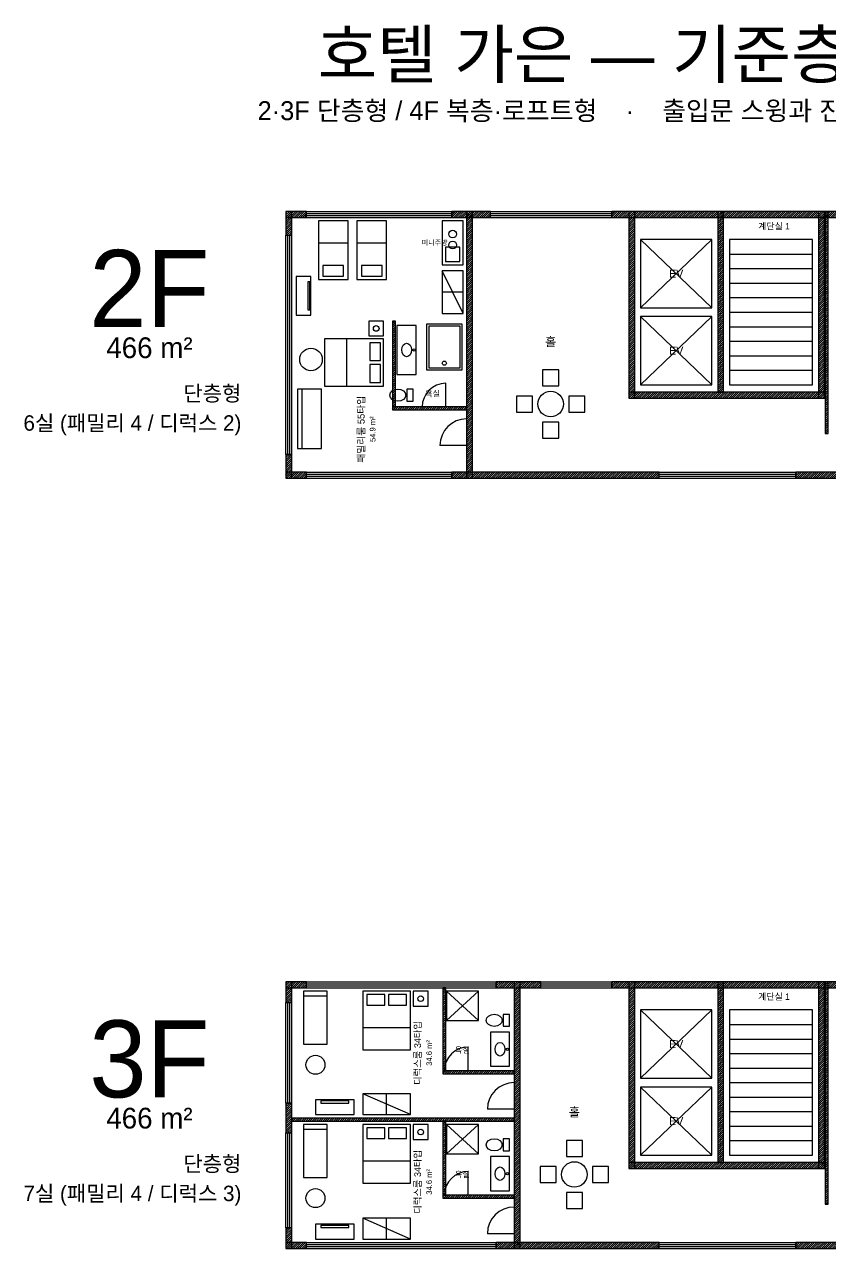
# Model space of a CAD drawing. Header units: millimetres. Extents: x -12464 to 45620, y -64650 to 22809.
# Drawn here: x -8815 to 18375, y -18500 to 22809 of the extents above; entities that cross this region are included whole.
import ezdxf
from ezdxf.enums import TextEntityAlignment as Align

# ---------------------------------------------------------------- set-up
doc = ezdxf.new("R2010")
doc.units = ezdxf.units.MM
for name, color, linetype in [('0CONC', 7, 'Continuous'), ('0TEXT', 7, 'Continuous'), ('0WIN', 4, 'Continuous'), ('DOOR', 2, 'Continuous'), ('FUR', 3, 'Continuous'), ('STAIR', 2, 'Continuous'), ('TOIL', 5, 'Continuous'), ('해치벽체', 8, 'Continuous')]:
    doc.layers.add(name, color=color, linetype=linetype)
doc.styles.add('KOR', font='Pretendard-Regular.ttf')

msp = doc.modelspace()

# ---------------------------------------------------------------- hatches: boundary and pattern name
at = {"layer": '해치벽체'}
h = msp.add_hatch(dxfattribs=at)
h.set_pattern_fill('ANSI31', color=8, scale=16)
h.paths.add_polyline_path([(0, 16300), (700, 16300), (700, 16500), (0, 16500)])
h = msp.add_hatch(dxfattribs=at)
h.set_pattern_fill('ANSI31', color=8, scale=16)
h.paths.add_polyline_path([(0, 15700), (200, 15700), (200, 16500), (0, 16500)])
h = msp.add_hatch(dxfattribs=at)
h.set_pattern_fill('ANSI31', color=8, scale=16)
h.paths.add_polyline_path([(5600, 16300), (6900, 16300), (6900, 16500), (5600, 16500)])
h = msp.add_hatch(dxfattribs=at)
h.set_pattern_fill('ANSI31', color=8, scale=16)
h.paths.add_polyline_path([(6100, 7500), (6300, 7500), (6300, 16500), (6100, 16500)])
h = msp.add_hatch(dxfattribs=at)
h.set_pattern_fill('ANSI31', color=8, scale=16)
h.paths.add_polyline_path([(11000, 16300), (21500, 16300), (21500, 16500), (11000, 16500)])
h = msp.add_hatch(dxfattribs=at)
h.set_pattern_fill('ANSI31', color=8, scale=16)
h.paths.add_polyline_path([(11570, 10200), (11770, 10200), (11770, 16500), (11570, 16500)])
h = msp.add_hatch(dxfattribs=at)
h.set_pattern_fill('ANSI31', color=8, scale=16)
h.paths.add_polyline_path([(14570, 10400), (14770, 10400), (14770, 16500), (14570, 16500)])
h = msp.add_hatch(dxfattribs=at)
h.set_pattern_fill('ANSI31', color=8, scale=16)
h.paths.add_polyline_path([(17970, 10200), (18170, 10200), (18170, 16500), (17970, 16500)])
h = msp.add_hatch(dxfattribs=at)
h.set_pattern_fill('ANSI31', color=8, scale=16)
h.paths.add_polyline_path([(18200, 9000), (18300, 9000), (18300, 16500), (18200, 16500)])
h = msp.add_hatch(dxfattribs=at)
h.set_pattern_fill('ANSI31', color=8, scale=16)
h.paths.add_polyline_path([(3600, 9900), (3700, 9900), (3700, 12800), (3600, 12800)])
h = msp.add_hatch(dxfattribs=at)
h.set_pattern_fill('ANSI31', color=8, scale=16)
h.paths.add_polyline_path([(11570, 10200), (18170, 10200), (18170, 10400), (11570, 10400)])
h = msp.add_hatch(dxfattribs=at)
h.set_pattern_fill('ANSI31', color=8, scale=16)
h.paths.add_polyline_path([(3600, 9800), (6100, 9800), (6100, 9900), (3600, 9900)])
h = msp.add_hatch(dxfattribs=at)
h.set_pattern_fill('ANSI31', color=8, scale=16)
h.paths.add_polyline_path([(0, 7500), (200, 7500), (200, 8300), (0, 8300)])
h = msp.add_hatch(dxfattribs=at)
h.set_pattern_fill('ANSI31', color=8, scale=16)
h.paths.add_polyline_path([(0, 7500), (700, 7500), (700, 7700), (0, 7700)])
h = msp.add_hatch(dxfattribs=at)
h.set_pattern_fill('ANSI31', color=8, scale=16)
h.paths.add_polyline_path([(5600, 7500), (12600, 7500), (12600, 7700), (5600, 7700)])
h = msp.add_hatch(dxfattribs=at)
h.set_pattern_fill('ANSI31', color=8, scale=16)
h.paths.add_polyline_path([(17200, 7500), (22200, 7500), (22200, 7700), (17200, 7700)])
h = msp.add_hatch(dxfattribs=at)
h.set_pattern_fill('ANSI31', color=8, scale=16)
h.paths.add_polyline_path([(0, -9700), (700, -9700), (700, -9500), (0, -9500)])
h = msp.add_hatch(dxfattribs=at)
h.set_pattern_fill('ANSI31', color=8, scale=16)
h.paths.add_polyline_path([(0, -10200), (200, -10200), (200, -9500), (0, -9500)])
h = msp.add_hatch(dxfattribs=at)
h.set_pattern_fill('ANSI31', color=8, scale=16)
h.paths.add_polyline_path([(7100, -9700), (8600, -9700), (8600, -9500), (7100, -9500)])
h = msp.add_hatch(dxfattribs=at)
h.set_pattern_fill('ANSI31', color=8, scale=16)
h.paths.add_polyline_path([(7701, -18500), (7901, -18500), (7901, -9500), (7701, -9500)])
h = msp.add_hatch(dxfattribs=at)
h.set_pattern_fill('ANSI31', color=8, scale=16)
h.paths.add_polyline_path([(11000, -9700), (21200, -9700), (21200, -9500), (11000, -9500)])
h = msp.add_hatch(dxfattribs=at)
h.set_pattern_fill('ANSI31', color=8, scale=16)
h.paths.add_polyline_path([(11570, -15800), (11770, -15800), (11770, -9500), (11570, -9500)])
h = msp.add_hatch(dxfattribs=at)
h.set_pattern_fill('ANSI31', color=8, scale=16)
h.paths.add_polyline_path([(14570, -15600), (14770, -15600), (14770, -9500), (14570, -9500)])
h = msp.add_hatch(dxfattribs=at)
h.set_pattern_fill('ANSI31', color=8, scale=16)
h.paths.add_polyline_path([(17970, -15800), (18170, -15800), (18170, -9500), (17970, -9500)])
h = msp.add_hatch(dxfattribs=at)
h.set_pattern_fill('ANSI31', color=8, scale=16)
h.paths.add_polyline_path([(18200, -17000), (18300, -17000), (18300, -9500), (18200, -9500)])
h = msp.add_hatch(dxfattribs=at)
h.set_pattern_fill('ANSI31', color=8, scale=16)
h.paths.add_polyline_path([(5301, -12500), (5401, -12500), (5401, -9700), (5301, -9700)])
h = msp.add_hatch(dxfattribs=at)
h.set_pattern_fill('ANSI31', color=8, scale=16)
h.paths.add_polyline_path([(5301, -12600), (7701, -12600), (7701, -12500), (5301, -12500)])
h = msp.add_hatch(dxfattribs=at)
h.set_pattern_fill('ANSI31', color=8, scale=16)
h.paths.add_polyline_path([(0, -14600), (200, -14600), (200, -13600), (0, -13600)])
h = msp.add_hatch(dxfattribs=at)
h.set_pattern_fill('ANSI31', color=8, scale=16)
h.paths.add_polyline_path([(200, -14200), (7701, -14200), (7701, -14100), (200, -14100)])
h = msp.add_hatch(dxfattribs=at)
h.set_pattern_fill('ANSI31', color=8, scale=16)
h.paths.add_polyline_path([(5301, -16700), (5401, -16700), (5401, -14200), (5301, -14200)])
h = msp.add_hatch(dxfattribs=at)
h.set_pattern_fill('ANSI31', color=8, scale=16)
h.paths.add_polyline_path([(11570, -15800), (18170, -15800), (18170, -15600), (11570, -15600)])
h = msp.add_hatch(dxfattribs=at)
h.set_pattern_fill('ANSI31', color=8, scale=16)
h.paths.add_polyline_path([(5301, -16800), (7701, -16800), (7701, -16700), (5301, -16700)])
h = msp.add_hatch(dxfattribs=at)
h.set_pattern_fill('ANSI31', color=8, scale=16)
h.paths.add_polyline_path([(0, -18500), (200, -18500), (200, -17800), (0, -17800)])
h = msp.add_hatch(dxfattribs=at)
h.set_pattern_fill('ANSI31', color=8, scale=16)
h.paths.add_polyline_path([(0, -18500), (700, -18500), (700, -18300), (0, -18300)])
h = msp.add_hatch(dxfattribs=at)
h.set_pattern_fill('ANSI31', color=8, scale=16)
h.paths.add_polyline_path([(7100, -18500), (12600, -18500), (12600, -18300), (7100, -18300)])
h = msp.add_hatch(dxfattribs=at)
h.set_pattern_fill('ANSI31', color=8, scale=16)
h.paths.add_polyline_path([(17200, -18500), (22200, -18500), (22200, -18300), (17200, -18300)])

# ---------------------------------------------------------------- linework, layer by layer
at = {"layer": '0CONC'}
for points in [[(0, 16300), (700, 16300), (700, 16500), (0, 16500)], [(0, 15700), (200, 15700), (200, 16500), (0, 16500)], [(5600, 16300), (6900, 16300), (6900, 16500), (5600, 16500)], [(6100, 7500), (6300, 7500), (6300, 16500), (6100, 16500)], [(11000, 16300), (21500, 16300), (21500, 16500), (11000, 16500)], [(11570, 10200), (11770, 10200), (11770, 16500), (11570, 16500)], [(14570, 10400), (14770, 10400), (14770, 16500), (14570, 16500)], [(17970, 10200), (18170, 10200), (18170, 16500), (17970, 16500)], [(18200, 9000), (18300, 9000), (18300, 16500), (18200, 16500)], [(3600, 9900), (3700, 9900), (3700, 12800), (3600, 12800)], [(11570, 10200), (18170, 10200), (18170, 10400), (11570, 10400)], [(3600, 9800), (6100, 9800), (6100, 9900), (3600, 9900)], [(0, 7500), (200, 7500), (200, 8300), (0, 8300)], [(0, 7500), (700, 7500), (700, 7700), (0, 7700)], [(5600, 7500), (12600, 7500), (12600, 7700), (5600, 7700)], [(17200, 7500), (22200, 7500), (22200, 7700), (17200, 7700)], [(0, -9700), (700, -9700), (700, -9500), (0, -9500)], [(0, -10200), (200, -10200), (200, -9500), (0, -9500)], [(7100, -9700), (8600, -9700), (8600, -9500), (7100, -9500)], [(7701, -18500), (7901, -18500), (7901, -9500), (7701, -9500)], [(11000, -9700), (21200, -9700), (21200, -9500), (11000, -9500)], [(11570, -15800), (11770, -15800), (11770, -9500), (11570, -9500)], [(14570, -15600), (14770, -15600), (14770, -9500), (14570, -9500)], [(17970, -15800), (18170, -15800), (18170, -9500), (17970, -9500)], [(18200, -17000), (18300, -17000), (18300, -9500), (18200, -9500)], [(5301, -12500), (5401, -12500), (5401, -9700), (5301, -9700)], [(5301, -12600), (7701, -12600), (7701, -12500), (5301, -12500)], [(0, -14600), (200, -14600), (200, -13600), (0, -13600)], [(200, -14200), (7701, -14200), (7701, -14100), (200, -14100)], [(5301, -16700), (5401, -16700), (5401, -14200), (5301, -14200)], [(11570, -15800), (18170, -15800), (18170, -15600), (11570, -15600)], [(5301, -16800), (7701, -16800), (7701, -16700), (5301, -16700)], [(0, -18500), (200, -18500), (200, -17800), (0, -17800)], [(0, -18500), (700, -18500), (700, -18300), (0, -18300)], [(7100, -18500), (12600, -18500), (12600, -18300), (7100, -18300)], [(17200, -18500), (22200, -18500), (22200, -18300), (17200, -18300)]]:
    msp.add_lwpolyline(points, close=True, dxfattribs=at)
at = {"layer": '0WIN'}
for p, q in [((700, 16500), (5600, 16500)), ((700, 16300), (700, 16500)), ((700, 16433.3), (5600, 16433.3)), ((700, 16366.7), (5600, 16366.7)), ((700, 16300), (5600, 16300)), ((5600, 16300), (5600, 16500)), ((6900, 16500), (11000, 16500)), ((6900, 16300), (6900, 16500)), ((6900, 16433.3), (11000, 16433.3)), ((6900, 16366.7), (11000, 16366.7)), ((6900, 16300), (11000, 16300)), ((11000, 16300), (11000, 16500)), ((0, 8300), (0, 15700)), ((0, 15700), (200, 15700)), ((66.7, 8300), (66.7, 15700)), ((133.3, 8300), (133.3, 15700)), ((200, 8300), (200, 15700)), ((0, 8300), (200, 8300)), ((700, 7700), (5600, 7700)), ((700, 7500), (700, 7700)), ((700, 7633.3), (5600, 7633.3)), ((700, 7566.7), (5600, 7566.7)), ((700, 7500), (5600, 7500)), ((5600, 7500), (5600, 7700)), ((12600, 7700), (17200, 7700)), ((12600, 7500), (12600, 7700)), ((12600, 7633.3), (17200, 7633.3)), ((12600, 7566.7), (17200, 7566.7)), ((12600, 7500), (17200, 7500)), ((17200, 7500), (17200, 7700)), ((700, -9500), (7100, -9500)), ((700, -9700), (700, -9500)), ((7100, -9700), (7100, -9500)), ((8600, -9500), (11000, -9500)), ((8600, -9700), (8600, -9500)), ((11000, -9700), (11000, -9500)), ((700, -9566.7), (7100, -9566.7)), ((700, -9633.3), (7100, -9633.3)), ((700, -9700), (7100, -9700)), ((8600, -9566.7), (11000, -9566.7)), ((8600, -9633.3), (11000, -9633.3)), ((8600, -9700), (11000, -9700)), ((0, -13600), (0, -10200)), ((0, -10200), (200, -10200)), ((66.7, -13600), (66.7, -10200)), ((133.3, -13600), (133.3, -10200)), ((200, -13600), (200, -10200)), ((0, -13600), (200, -13600)), ((0, -17800), (0, -14600)), ((0, -14600), (200, -14600)), ((66.7, -17800), (66.7, -14600)), ((133.3, -17800), (133.3, -14600)), ((200, -17800), (200, -14600)), ((0, -17800), (200, -17800)), ((700, -18300), (7100, -18300)), ((700, -18500), (700, -18300)), ((700, -18366.7), (7100, -18366.7)), ((700, -18433.3), (7100, -18433.3)), ((700, -18500), (7100, -18500)), ((7100, -18500), (7100, -18300)), ((12600, -18300), (17200, -18300)), ((12600, -18500), (12600, -18300)), ((12600, -18366.7), (17200, -18366.7)), ((12600, -18433.3), (17200, -18433.3)), ((12600, -18500), (17200, -18500)), ((17200, -18500), (17200, -18300))]:
    msp.add_line(p, q, dxfattribs=at)
at = {"layer": 'DOOR'}
for p, q in [((5400, 9900), (5400, 10700)), ((6100, 8600), (5200, 8600)), ((6151, -12500), (6151, -11700)), ((7701, -13800), (6801, -13800)), ((6151, -16700), (6151, -15900)), ((7701, -18000), (6801, -18000))]:
    msp.add_line(p, q, dxfattribs=at)
for centre, radius in [((5400, 9900), 800), ((6100, 8600), 900), ((6151, -12500), 800), ((7701, -13800), 900), ((6151, -16700), 800), ((7701, -18000), 900)]:
    msp.add_arc(centre, radius, 90, 180, dxfattribs=at)
at = {"layer": 'FUR'}
for p, q in [((2100, 15427.6), (1100, 15427.6)), ((3400, 15427.6), (2400, 15427.6)), ((11970, 13250), (14370, 15550)), ((11970, 15550), (14370, 13250)), ((5980, 13050), (5280, 14500)), ((5980, 13775), (5280, 13775)), ((11970, 10650), (14370, 12950)), ((11970, 12950), (14370, 10650)), ((2060, 10600), (2060, 12200)), ((11970, -12750), (14370, -10450)), ((11970, -10450), (14370, -12750)), ((4201, -11047.6), (2601, -11047.6)), ((11970, -15350), (14370, -13050)), ((11970, -13050), (14370, -15350)), ((4201, -13980), (2601, -13280)), ((3401, -13980), (3401, -13280)), ((4201, -15547.6), (2601, -15547.6)), ((4201, -18180), (2601, -17480)), ((3401, -18180), (3401, -17480))]:
    msp.add_line(p, q, dxfattribs=at)
for points in [[(1100, 14200), (2100, 14200), (2100, 16180), (1100, 16180)], [(2400, 14200), (3400, 14200), (3400, 16180), (2400, 16180)], [(5280, 14700), (5980, 14700), (5980, 16180), (5280, 16180)], [(11970, 13250), (14370, 13250), (14370, 15550), (11970, 15550)], [(1250, 14310), (1950, 14310), (1950, 14670), (1250, 14670)], [(2550, 14310), (3250, 14310), (3250, 14670), (2550, 14670)], [(5280, 13050), (5980, 13050), (5980, 14500), (5280, 14500)], [(350, 13000), (850, 13000), (850, 14300), (350, 14300)], [(740, 13180), (810, 13180), (810, 14120), (740, 14120)], [(11970, 10650), (14370, 10650), (14370, 12950), (11970, 12950)], [(2800, 12300), (3300, 12300), (3300, 12800), (2800, 12800)], [(1300, 10600), (3300, 10600), (3300, 12200), (1300, 12200)], [(2830, 11465), (3190, 11465), (3190, 12070), (2830, 12070)], [(2830, 10730), (3190, 10730), (3190, 11335), (2830, 11335)], [(8665, 10610), (9205, 10610), (9205, 11150), (8665, 11150)], [(400, 8500), (1200, 8500), (1200, 10500), (400, 10500)], [(400, 8500), (550, 8500), (550, 10500), (400, 10500)], [(7785, 9730), (8325, 9730), (8325, 10270), (7785, 10270)], [(9545, 9730), (10085, 9730), (10085, 10270), (9545, 10270)], [(8665, 8850), (9205, 8850), (9205, 9390), (8665, 9390)], [(601, -11600), (1401, -11600), (1401, -9820), (601, -9820)], [(601, -9970), (1401, -9970), (1401, -9820), (601, -9820)], [(2601, -11800), (4201, -11800), (4201, -9820), (2601, -9820)], [(4301, -10320), (4801, -10320), (4801, -9820), (4301, -9820)], [(2731, -10290), (3336, -10290), (3336, -9930), (2731, -9930)], [(3466, -10290), (4071, -10290), (4071, -9930), (3466, -9930)], [(11970, -12750), (14370, -12750), (14370, -10450), (11970, -10450)], [(11970, -15350), (14370, -15350), (14370, -13050), (11970, -13050)], [(1001, -13980), (2301, -13980), (2301, -13480), (1001, -13480)], [(1181, -13590), (2121, -13590), (2121, -13520), (1181, -13520)], [(2601, -13980), (4201, -13980), (4201, -13280), (2601, -13280)], [(601, -16100), (1401, -16100), (1401, -14320), (601, -14320)], [(601, -14470), (1401, -14470), (1401, -14320), (601, -14320)], [(2601, -16300), (4201, -16300), (4201, -14320), (2601, -14320)], [(2731, -14790), (3336, -14790), (3336, -14430), (2731, -14430)], [(3466, -14790), (4071, -14790), (4071, -14430), (3466, -14430)], [(4301, -14820), (4801, -14820), (4801, -14320), (4301, -14320)], [(9465.5, -15390), (10005.5, -15390), (10005.5, -14850), (9465.5, -14850)], [(8585.5, -16270), (9125.5, -16270), (9125.5, -15730), (8585.5, -15730)], [(10345.5, -16270), (10885.5, -16270), (10885.5, -15730), (10345.5, -15730)], [(9465.5, -17150), (10005.5, -17150), (10005.5, -16610), (9465.5, -16610)], [(1001, -18180), (2301, -18180), (2301, -17680), (1001, -17680)], [(1181, -17790), (2121, -17790), (2121, -17720), (1181, -17720)], [(2601, -18180), (4201, -18180), (4201, -17480), (2601, -17480)]]:
    msp.add_lwpolyline(points, close=True, dxfattribs=at)
for centre, radius in [((5630, 15736), 130), ((5630, 15366), 130), ((3050, 12550), 95), ((850, 11500), 380), ((8935, 10000), 430), ((4551, -10070), 95), ((1001, -12300), 320), ((4551, -14570), 95), ((9735.5, -16000), 430), ((1001, -16800), 320)]:
    msp.add_circle(centre, radius, dxfattribs=at)
at = {"layer": 'STAIR'}
for p, q in [((14970, 15060), (17770, 15060)), ((14970, 14570), (17770, 14570)), ((14970, 14080), (17770, 14080)), ((14970, 13590), (17770, 13590)), ((14970, 13100), (17770, 13100)), ((14970, 12610), (17770, 12610)), ((14970, 12120), (17770, 12120)), ((14970, 11630), (17770, 11630)), ((14970, 11140), (17770, 11140)), ((14970, -10940), (17770, -10940)), ((14970, -11430), (17770, -11430)), ((14970, -11920), (17770, -11920)), ((14970, -12410), (17770, -12410)), ((14970, -12900), (17770, -12900)), ((14970, -13390), (17770, -13390)), ((14970, -13880), (17770, -13880)), ((14970, -14370), (17770, -14370)), ((14970, -14860), (17770, -14860))]:
    msp.add_line(p, q, dxfattribs=at)
for points in [[(14970, 10650), (17770, 10650), (17770, 15550), (14970, 15550)], [(14970, -15350), (17770, -15350), (17770, -10450), (14970, -10450)]]:
    msp.add_lwpolyline(points, close=True, dxfattribs=at)
at = {"layer": 'TOIL'}
for p, q in [((6501, -10800), (5421, -9820)), ((5421, -10800), (6501, -9820)), ((6501, -15300), (5421, -14320)), ((5421, -15300), (6501, -14320))]:
    msp.add_line(p, q, dxfattribs=at)
for points in [[(5390, 14810), (5870, 14810), (5870, 15290), (5390, 15290)], [(3750, 11000), (4400, 11000), (4400, 12650), (3750, 12650)], [(4750, 11150), (5950, 11150), (5950, 12700), (4750, 12700)], [(4820, 11220), (5880, 11220), (5880, 12630), (4820, 12630)], [(4080, 10100), (4300, 10100), (4300, 10500), (4080, 10500)], [(5421, -10800), (6501, -10800), (6501, -9820), (5421, -9820)], [(7331, -11000), (7551, -11000), (7551, -10600), (7331, -10600)], [(6901, -12350), (7551, -12350), (7551, -11200), (6901, -11200)], [(5421, -15300), (6501, -15300), (6501, -14320), (5421, -14320)], [(7331, -15200), (7551, -15200), (7551, -14800), (7331, -14800)], [(6901, -16550), (7551, -16550), (7551, -15400), (6901, -15400)]]:
    msp.add_lwpolyline(points, close=True, dxfattribs=at)
for centre, radius in [((4325, 11825), 38), ((5350, 11380), 70), ((7476, -11775), 38), ((7476, -15975), 38)]:
    msp.add_circle(centre, radius, dxfattribs=at)
for centre, major_axis, ratio in [((4075, 11825), (0, 230), 0.7173913), ((3780, 10300), (270, 0), 0.7592593), ((7031, -10800), (270, 0), 0.7592593), ((7226, -11775), (0, 230), 0.7173913), ((7031, -15000), (270, 0), 0.7592593), ((7226, -15975), (0, 230), 0.7173913)]:
    msp.add_ellipse(centre, major_axis=major_axis, ratio=ratio, dxfattribs=at)

# ---------------------------------------------------------------- texts
at = {"layer": '0TEXT', "style": 'KOR'}
for s, height, p in [('호텔 가은 — 기준층 평면도 (객실 유닛 반영)', 1600, (21000, 21800)), ('계단실 1', 215, (16470, 16000)), ('2F', 2600, (-4600, 13900)), ('EV', 270, (13170, 14400)), ('홀', 300, (8935, 12100)), ('EV', 270, (13170, 11800)), ('욕실', 195, (4950, 10350)), ('계단실 1', 215, (16470, -10000)), ('3F', 2600, (-4600, -12100)), ('EV', 270, (13170, -11600)), ('욕실', 195, (5951, -11800)), ('홀', 300, (9735.5, -13900)), ('EV', 270, (13170, -14200)), ('욕실', 195, (5951, -16000))]:
    msp.add_text(s, height=height, dxfattribs=at).set_placement(p, align=Align.MIDDLE_CENTER)
at = {"layer": '0TEXT', "color": 8, "style": 'KOR'}
msp.add_text('2·3F 단층형 / 4F 복층·로프트형    ·    출입문 스윙과 진입통로를 비우고, 침대는 진입·주방·계단에서 가장 먼 정적존에 배치', height=640, dxfattribs=at).set_placement((21000, 19900), align=Align.MIDDLE_CENTER)
at = {"layer": '0TEXT', "color": 9, "style": 'KOR'}
for s, height, p in [('미니주방', 170, (5020, 15450)), ('466 m²', 700, (-4600, 11900)), ('466 m²', 700, (-4600, -14100))]:
    msp.add_text(s, height=height, dxfattribs=at).set_placement(p, align=Align.MIDDLE_CENTER)
at = {"layer": '0TEXT', "color": 8, "style": 'KOR'}
for s, p in [('단층형', (-1500, 10100)), ('6실 (패밀리 4 / 디럭스 2)', (-1500, 9100)), ('단층형', (-1500, -15900)), ('7실 (패밀리 4 / 디럭스 3)', (-1500, -16900))]:
    msp.add_text(s, height=520, dxfattribs=at).set_placement(p, align=Align.RIGHT)
at = {"layer": '0TEXT', "style": 'KOR'}
for s, height, p in [('패밀리룸 55타입', 235, (2540, 9150)), ('디럭스룸 34타입', 225, (4446, -11900)), ('디럭스룸 34타입', 225, (4446, -16250))]:
    msp.add_text(s, height=height, rotation=90, dxfattribs=at).set_placement(p, align=Align.MIDDLE_CENTER)
at = {"layer": '0TEXT', "color": 9, "style": 'KOR'}
for s, height, p in [('54.9 m²', 190, (2930, 9150)), ('34.6 m²', 185, (4836, -11900)), ('34.6 m²', 185, (4836, -16250))]:
    msp.add_text(s, height=height, rotation=90, dxfattribs=at).set_placement(p, align=Align.MIDDLE_CENTER)

doc.saveas('drawing.dxf')
